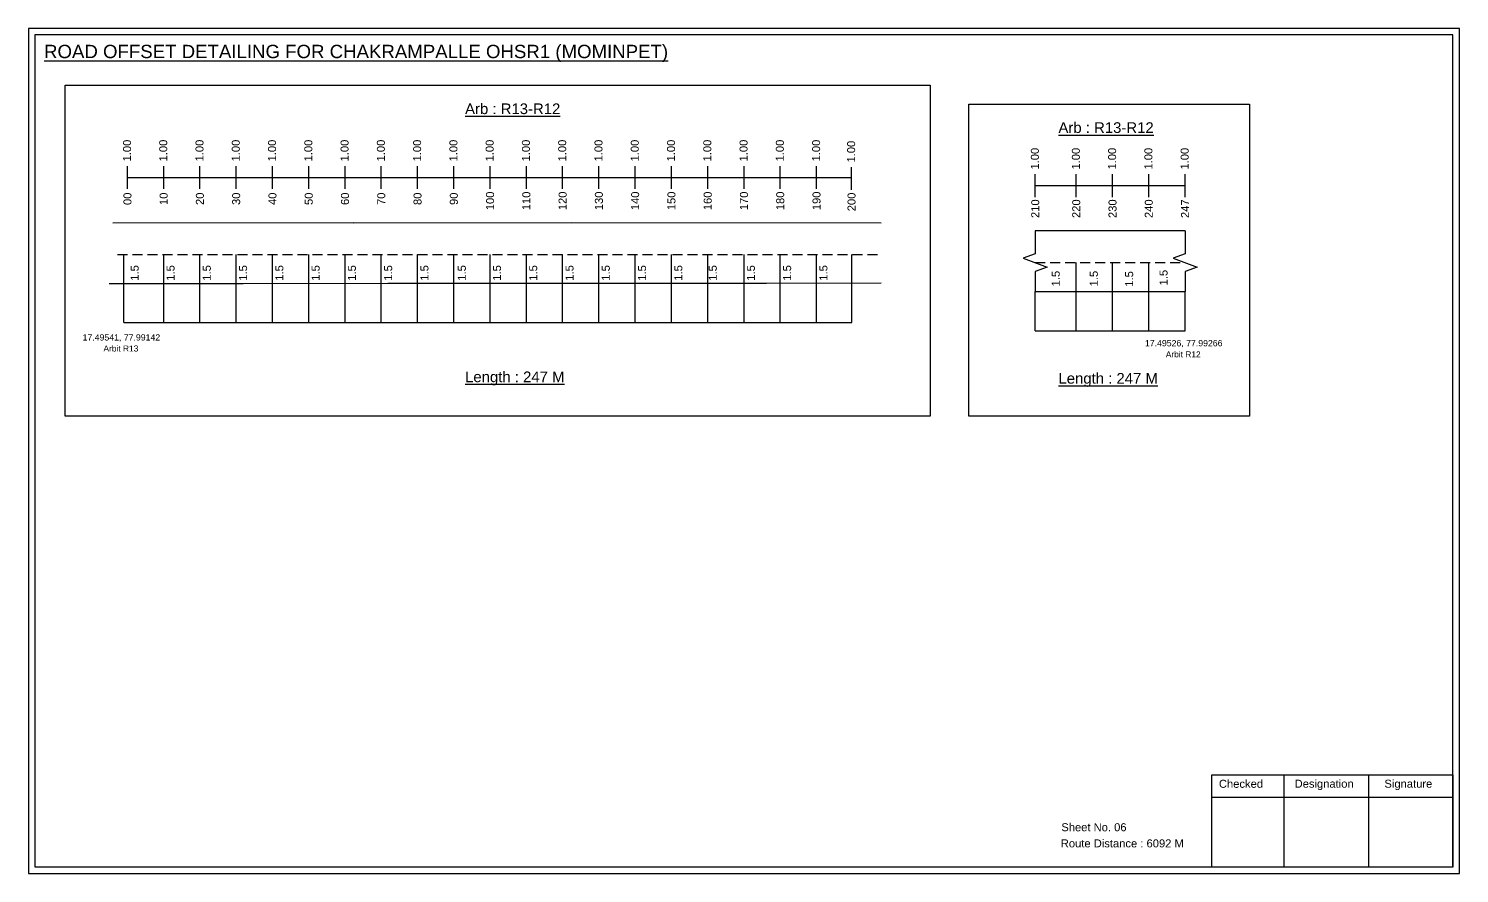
# Model space of a CAD drawing. Header units: inches. Extents: x 664 to 10563, y 382 to 1817.
# Drawn here: x 7290 to 7826, y 1356 to 1673 of the extents above; entities that cross this region are included whole.
import ezdxf

# ---------------------------------------------------------------- set-up
doc = ezdxf.new("R2010")
doc.units = ezdxf.units.IN
doc.header["$MEASUREMENT"] = 0
doc.linetypes.add('DASHED2', pattern=[0.375, 0.25, -0.125])
doc.layers.add('PDF_Geometry', color=7, linetype='Continuous')
doc.layers.add('PDF_Text', color=5, linetype='Continuous')
doc.styles.add('PDF Arial', font='arial.ttf')
doc.styles.get("Standard").update_dxf_attribs({"font": 'arial.ttf'})

msp = doc.modelspace()

# ---------------------------------------------------------------- linework, layer by layer
at = {"color": 217, "true_color": 0x93278f}
for p, q in [((7326.92, 1612.64), (7326.92, 1621.2)), ((7340.49, 1612.64), (7340.49, 1621.2)), ((7354.09, 1612.64), (7354.09, 1621.2)), ((7367.69, 1612.64), (7367.69, 1621.2)), ((7381.29, 1612.64), (7381.29, 1621.2)), ((7394.89, 1612.64), (7394.89, 1621.2)), ((7408.49, 1612.64), (7408.49, 1621.2)), ((7422.09, 1612.64), (7422.09, 1621.2)), ((7435.69, 1612.64), (7435.69, 1621.2)), ((7449.29, 1612.64), (7449.29, 1621.2)), ((7462.89, 1612.64), (7462.89, 1621.2)), ((7476.49, 1612.64), (7476.49, 1621.2)), ((7490.09, 1612.64), (7490.09, 1621.2)), ((7503.69, 1612.64), (7503.69, 1621.2)), ((7517.29, 1612.64), (7517.29, 1621.2)), ((7530.89, 1612.64), (7530.89, 1621.2)), ((7544.49, 1612.64), (7544.49, 1621.2)), ((7558.09, 1612.64), (7558.09, 1621.2)), ((7571.69, 1612.64), (7571.69, 1621.2)), ((7585.29, 1612.64), (7585.29, 1621.2)), ((7598.42, 1612.24), (7598.42, 1620.8)), ((7326.92, 1616.91), (7598.42, 1616.91)), ((7667.31, 1609.61), (7667.31, 1618.16)), ((7682.68, 1609.61), (7682.68, 1618.16)), ((7696.28, 1609.61), (7696.28, 1618.16)), ((7709.88, 1609.61), (7709.88, 1618.16)), ((7723.48, 1609.61), (7723.48, 1618.16)), ((7667.31, 1613.88), (7723.48, 1613.88))]:
    msp.add_line(p, q, dxfattribs=at)
for p, q in [((7411.85, 1599.92), (7321.42, 1599.82)), ((7411.85, 1599.92), (7493.43, 1599.99)), ((7493.43, 1599.99), (7609.47, 1599.95)), ((7723.48, 1596.88), (7667.31, 1596.88)), ((7325.6, 1562.5), (7325.6, 1588.03)), ((7340.49, 1562.5), (7340.49, 1588.03)), ((7354.09, 1562.5), (7354.09, 1588.03)), ((7367.69, 1562.5), (7367.69, 1588.03)), ((7381.29, 1562.5), (7381.29, 1588.03)), ((7394.89, 1562.5), (7394.89, 1588.03)), ((7408.49, 1562.5), (7408.49, 1588.03)), ((7422.09, 1562.5), (7422.09, 1588.03)), ((7435.69, 1562.5), (7435.69, 1588.03)), ((7449.29, 1562.5), (7449.29, 1588.03)), ((7462.89, 1562.5), (7462.89, 1588.03)), ((7476.49, 1562.5), (7476.49, 1588.03)), ((7490.09, 1562.5), (7490.09, 1588.03)), ((7503.69, 1562.5), (7503.69, 1588.03)), ((7517.29, 1562.5), (7517.29, 1588.03)), ((7530.89, 1562.5), (7530.89, 1588.03)), ((7544.49, 1562.5), (7544.49, 1588.03)), ((7558.09, 1562.5), (7558.09, 1588.03)), ((7571.69, 1562.5), (7571.69, 1588.03)), ((7585.29, 1562.5), (7585.29, 1588.03)), ((7598.57, 1562.5), (7598.57, 1588.03)), ((7682.68, 1559.46), (7682.68, 1585)), ((7696.28, 1559.46), (7696.28, 1585)), ((7709.88, 1559.46), (7709.88, 1585)), ((7320.09, 1577.23), (7370.31, 1577.23)), ((7366.76, 1577.23), (7424.52, 1577.26)), ((7424.52, 1577.26), (7493.43, 1577.31)), ((7493.43, 1577.31), (7566.46, 1577.36)), ((7566.46, 1577.36), (7609.55, 1577.39)), ((7667.31, 1574.2), (7723.48, 1574.2)), ((7667.31, 1559.46), (7667.31, 1574.2)), ((7723.48, 1559.46), (7723.48, 1574.2))]:
    msp.add_line(p, q)
at = {"linetype": 'DASHED2', "ltscale": 15}
for p, q in [((7323.2, 1588.03), (7609.51, 1588.03)), ((7667.31, 1585), (7723.48, 1585))]:
    msp.add_line(p, q, dxfattribs=at)
at = {"color": 5}
for p, q in [((7325.6, 1562.5), (7598.57, 1562.5)), ((7667.31, 1559.46), (7723.48, 1559.46))]:
    msp.add_line(p, q, dxfattribs=at)
for points in [[(7303.51, 1651.48), (7627.94, 1651.48), (7627.94, 1527.42), (7303.51, 1527.42)], [(7642.42, 1644.44), (7747.58, 1644.44), (7747.58, 1527.42), (7642.42, 1527.42)]]:
    msp.add_lwpolyline(points, close=True)
at = {"linetype": 'Continuous'}
for points in [[(7667.31, 1596.88), (7667.31, 1588.27), (7662.81, 1586.64), (7671.81, 1583.36), (7667.31, 1581.72), (7667.31, 1574.2)], [(7723.48, 1596.88), (7723.48, 1588.27), (7718.98, 1586.64), (7727.98, 1583.36), (7723.48, 1581.72), (7723.48, 1574.2)], [(7723.48, 1596.88), (7723.48, 1588.27), (7718.98, 1586.64), (7727.98, 1583.36), (7723.48, 1581.72), (7723.48, 1574.2)]]:
    msp.add_lwpolyline(points, dxfattribs=at)
at = {"layer": 'PDF_Geometry'}
for points in [[(7289.85, 1672.74), (7289.85, 1356.03), (7826.32, 1356.03), (7826.32, 1672.74)], [(7292.17, 1670.41), (7292.17, 1358.45), (7823.9, 1358.45), (7823.9, 1670.41)]]:
    msp.add_lwpolyline(points, close=True, dxfattribs=at)
at = {"layer": 'PDF_Geometry', "color": 242, "true_color": 0xcc1f26}
msp.add_lwpolyline([(7823.9, 1358.36), (7733.56, 1358.36), (7733.56, 1392.97), (7823.9, 1392.97)], close=True, dxfattribs=at)
for points in [[(7760.54, 1392.97), (7760.54, 1358.36)], [(7792.27, 1392.97), (7792.27, 1358.36)], [(7733.56, 1384.59), (7823.9, 1384.59)]]:
    msp.add_lwpolyline(points, dxfattribs=at)

# ---------------------------------------------------------------- texts
at = {"color": 242, "true_color": 0xcd2027}
for s, height, p in [('%%UROAD OFFSET DETAILING FOR CHAKRAMPALLE OHSR1 (MOMINPET)', 5, (7295.63, 1661.67)), ('%%UArb : R13-R12', 4, (7453.5, 1640.69)), ('%%UArb : R13-R12', 4, (7675.99, 1633.63)), ('%%ULength : 247 M', 4, (7453.5, 1540.19)), ('%%ULength : 247 M', 4, (7675.99, 1539.63))]:
    msp.add_text(s, height=height, dxfattribs=at).set_placement(p)
at = {"color": 217, "true_color": 0x93278f}
for s, p in [('1.00', (7328.25, 1622.94)), ('1.00', (7341.82, 1622.94)), ('1.00', (7355.42, 1622.94)), ('1.00', (7369.02, 1622.94)), ('1.00', (7382.62, 1622.94)), ('1.00', (7396.22, 1622.94)), ('1.00', (7409.82, 1622.94)), ('1.00', (7423.42, 1622.94)), ('1.00', (7437.02, 1622.94)), ('1.00', (7450.62, 1622.94)), ('1.00', (7464.22, 1622.94)), ('1.00', (7477.82, 1622.94)), ('1.00', (7491.42, 1622.94)), ('1.00', (7505.02, 1622.94)), ('1.00', (7518.62, 1622.94)), ('1.00', (7532.22, 1622.94)), ('1.00', (7545.82, 1622.94)), ('1.00', (7559.42, 1622.94)), ('1.00', (7573.02, 1622.94)), ('1.00', (7586.62, 1622.94)), ('1.00', (7599.75, 1622.54)), ('1.00', (7668.64, 1619.9)), ('1.00', (7684.01, 1619.9)), ('1.00', (7697.61, 1619.9)), ('1.00', (7711.21, 1619.9)), ('1.00', (7724.81, 1619.9)), ('00', (7328.4, 1606.61)), ('10', (7341.97, 1606.61)), ('20', (7355.57, 1606.61)), ('30', (7369.17, 1606.61)), ('40', (7382.77, 1606.61)), ('50', (7396.37, 1606.61)), ('60', (7409.97, 1606.61)), ('70', (7423.57, 1606.61)), ('80', (7437.17, 1606.61)), ('90', (7450.77, 1606.61)), ('100', (7464.37, 1604.66)), ('110', (7477.97, 1604.66)), ('120', (7491.57, 1604.66)), ('130', (7505.17, 1604.66)), ('140', (7518.77, 1604.66)), ('150', (7532.37, 1604.66)), ('160', (7545.97, 1604.66)), ('170', (7559.57, 1604.66)), ('180', (7573.17, 1604.66)), ('190', (7586.77, 1604.66)), ('200', (7599.9, 1604.27)), ('210', (7668.79, 1601.73)), ('220', (7684.16, 1601.73)), ('230', (7697.76, 1601.73)), ('240', (7711.36, 1601.73)), ('247', (7724.96, 1601.73))]:
    msp.add_text(s, height=3, rotation=90, dxfattribs=at).set_placement(p)
for p in [(7331.1, 1578.23), (7344.56, 1578.23), (7358.16, 1578.23), (7371.76, 1578.23), (7385.36, 1578.23), (7398.96, 1578.23), (7412.56, 1578.23), (7426.16, 1578.23), (7439.76, 1578.23), (7453.78, 1578.23), (7466.96, 1578.23), (7480.56, 1578.23), (7494.16, 1578.23), (7507.76, 1578.23), (7521.36, 1578.23), (7534.96, 1578.23), (7547.87, 1578.23), (7562.16, 1578.23), (7575.76, 1578.23), (7589.36, 1578.23), (7676.47, 1576.1), (7690.74, 1576.1), (7704, 1575.98), (7716.89, 1576.48)]:
    msp.add_text('1.5', height=3, rotation=90).set_placement(p)
at = {"color": 5}
for s, height, p in [('17.49541, 77.99142', 2.34, (7310.09, 1555.81)), ('17.49526, 77.99266', 2.34, (7708.42, 1553.64)), ('Arbit R13', 2.246, (7317.91, 1551.69)), ('Arbit R12', 2.246, (7716.24, 1549.51))]:
    msp.add_text(s, height=height, dxfattribs=at).set_placement(p)
for s, p in [('Sheet No. 06', (7677.06, 1371.83)), ('Route Distance : 6092 M', (7676.87, 1365.78))]:
    msp.add_text(s, height=3).set_placement(p)
at = {"layer": 'PDF_Text', "color": 7, "attachment_point": 7, "style": 'PDF Arial'}
for s, insert, char_height in [('Checked', (7736.16, 1388.08), 3.001), ('Designation', (7764.54, 1387.25), 3.0006), ('Signature', (7798.22, 1387.25), 3.001)]:
    msp.add_mtext(s, dxfattribs=dict(at, insert=insert, char_height=char_height))

doc.saveas('drawing.dxf')
